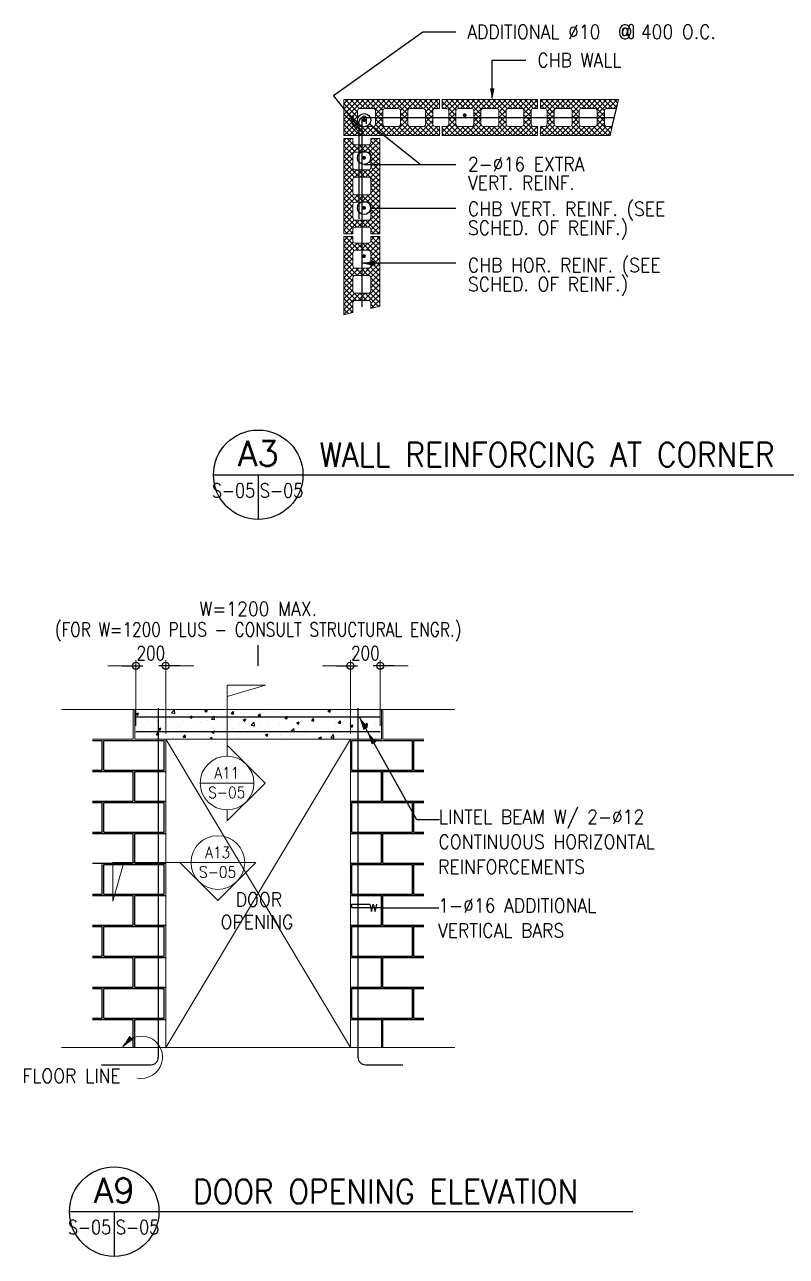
# Model space of a CAD drawing. Header units: millimetres. Extents: x 0 to 38473, y 0 to 21969.
# Drawn here: x 9805 to 15321, y 11820 to 20744 of the extents above; entities that cross this region are included whole.
import ezdxf
from ezdxf.enums import TextEntityAlignment as Align

# ---------------------------------------------------------------- set-up
doc = ezdxf.new("R2010")
doc.units = ezdxf.units.MM
for name, color, linetype, lineweight in [('2Y', 3, 'Continuous', 9), ('4C', 4, 'Continuous', 9), ('ST-DIM_E', 250, 'Continuous', 13)]:
    doc.layers.add(name, color=color, linetype=linetype, lineweight=lineweight)
for name, color, linetype in [('6M', 6, 'Continuous'), ('8G', 8, 'Continuous'), ('DIM', 8, 'Continuous'), ('SHE', 8, 'Continuous'), ('TG', 3, 'Continuous'), ('title', 3, 'Continuous')]:
    doc.layers.add(name, color=color, linetype=linetype)
doc.styles.add('100CL', font='romans.shx', dxfattribs={"height": 250})
doc.styles.add('175CL', font='ROMANS.shx', dxfattribs={"height": 0.45})
doc.styles.add('ROMANS', font='romans.shx', dxfattribs={"width": 0.8})
doc.dimstyles.new('DIM150', dxfattribs={"dimscale": 150, "dimtxt": 2.5, "dimasz": 2.5, "dimexe": 1, "dimexo": 1, "dimgap": 1, "dimtad": 1, "dimdec": 0, "dimzin": 0, "dimdsep": 46, "dimtxsty": 'ROMANS', "dimblk": 'DIM1', "dimcen": 1, "dimclrd": 8, "dimclre": 8, "dimclrt": 3, "dimadec": 0, "dimazin": 0, "dimtfac": 1, "dimtdec": 0, "dimtofl": 0, "dimtmove": 0, "dimatfit": 3, "dimfxl": 1, "dimtolj": 1, "dimtzin": 0, "dimarcsym": 0})

# ---------------------------------------------------------------- blocks, each defined once
blk = doc.blocks.new('*X21')
at = {"color": 0}
for p, q in [((25.09, 37.54), (25.16, 37.567)), ((25.09, 37.54), (25.139, 37.506)), ((25.139, 37.506), (25.16, 37.566)), ((25.346, 37.568), (25.346, 37.568)), ((25.37, 37.519), (25.37, 37.519)), ((25.859, 37.639), (25.859, 37.639)), ((25.997, 37.428), (25.997, 37.428)), ((26.002, 37.602), (26.002, 37.602)), ((26.045, 37.567), (26.122, 37.648)), ((26.045, 37.567), (26.134, 37.553)), ((26.134, 37.553), (26.122, 37.648)), ((26.252, 37.635), (26.252, 37.635)), ((26.352, 37.37), (26.352, 37.37)), ((26.527, 37.46), (26.597, 37.486)), ((26.527, 37.46), (26.577, 37.426)), ((26.577, 37.426), (26.597, 37.486)), ((26.58, 37.528), (26.58, 37.528)), ((26.872, 37.445), (26.872, 37.445)), ((26.936, 37.606), (26.98, 37.658)), ((26.936, 37.606), (26.996, 37.601)), ((26.996, 37.601), (26.985, 37.658)), ((26.999, 37.374), (26.999, 37.374)), ((27.112, 37.401), (27.19, 37.482)), ((27.112, 37.401), (27.201, 37.387)), ((27.163, 37.629), (27.163, 37.629)), ((27.201, 37.387), (27.19, 37.482)), ((27.25, 37.407), (27.25, 37.407)), ((27.385, 37.515), (27.385, 37.515)), ((27.403, 37.409), (27.403, 37.409)), ((27.629, 37.456), (27.629, 37.456)), ((27.653, 37.544), (27.701, 37.601)), ((27.653, 37.544), (27.713, 37.538)), ((27.713, 37.538), (27.701, 37.601)), ((27.89, 37.579), (27.89, 37.579)), ((27.964, 37.379), (28.034, 37.406)), ((27.964, 37.379), (28.014, 37.346)), ((27.986, 37.509), (27.986, 37.509)), ((28.014, 37.346), (28.034, 37.406)), ((28.26, 37.54), (28.26, 37.54)), ((28.37, 37.481), (28.419, 37.538)), ((28.37, 37.481), (28.43, 37.476)), ((28.41, 37.654), (28.41, 37.654)), ((28.418, 37.639), (28.418, 37.639)), ((28.43, 37.476), (28.419, 37.538)), ((28.51, 37.573), (28.51, 37.573)), ((28.569, 37.609), (28.569, 37.609)), ((28.889, 37.622), (28.889, 37.622)), ((28.911, 37.392), (28.911, 37.392)), ((28.951, 37.616), (28.951, 37.616)), ((29.088, 37.418), (29.136, 37.475)), ((29.088, 37.418), (29.147, 37.413)), ((29.147, 37.413), (29.136, 37.475)), ((29.416, 37.456), (29.416, 37.456)), ((29.485, 37.594), (29.485, 37.594)), ((29.534, 37.359), (29.534, 37.359)), ((29.805, 37.355), (29.853, 37.413)), ((29.805, 37.355), (29.865, 37.35)), ((29.865, 37.35), (29.853, 37.413)), ((29.887, 37.394), (29.887, 37.394)), ((29.935, 37.531), (29.935, 37.531)), ((30.019, 37.571), (30.019, 37.571)), ((30.118, 37.459), (30.118, 37.459)), ((30.241, 37.622), (30.311, 37.649)), ((30.241, 37.622), (30.291, 37.588)), ((30.291, 37.588), (30.311, 37.649)), ((30.449, 37.601), (30.449, 37.601)), ((30.518, 37.477), (30.518, 37.477)), ((30.553, 37.549), (30.553, 37.549)), ((30.701, 37.56), (30.701, 37.56)), ((30.769, 37.51), (30.769, 37.51)), ((31.087, 37.526), (31.087, 37.526)), ((31.147, 37.56), (31.147, 37.56)), ((31.461, 37.407), (31.461, 37.407)), ((31.62, 37.503), (31.62, 37.503)), ((25.107, 37.125), (25.107, 37.125)), ((25.231, 37.129), (25.231, 37.129)), ((25.334, 37.235), (25.334, 37.235)), ((25.414, 37.328), (25.414, 37.328)), ((25.554, 37.241), (25.554, 37.241)), ((25.64, 36.98), (25.688, 37.037)), ((25.653, 37.109), (25.653, 37.109)), ((25.687, 37.137), (25.757, 37.164)), ((25.687, 37.137), (25.736, 37.103)), ((25.7, 36.974), (25.688, 37.037)), ((25.736, 37.103), (25.757, 37.164)), ((25.739, 37.208), (25.739, 37.208)), ((25.765, 37.106), (25.765, 37.106)), ((25.847, 37.306), (25.847, 37.306)), ((25.989, 37.241), (25.989, 37.241)), ((26.087, 37.218), (26.087, 37.218)), ((26.237, 37.209), (26.237, 37.209)), ((26.298, 37.084), (26.298, 37.084)), ((26.34, 37.037), (26.34, 37.037)), ((26.368, 37.291), (26.368, 37.291)), ((26.621, 37.195), (26.621, 37.195)), ((26.82, 37.309), (26.82, 37.309)), ((26.832, 37.061), (26.832, 37.061)), ((26.86, 37.112), (26.86, 37.112)), ((27.124, 37.057), (27.194, 37.084)), ((27.124, 37.057), (27.173, 37.023)), ((27.155, 37.173), (27.155, 37.173)), ((27.173, 37.023), (27.194, 37.084)), ((27.365, 37.062), (27.365, 37.062)), ((27.366, 37.039), (27.366, 37.039)), ((27.373, 37.182), (27.373, 37.182)), ((27.689, 37.15), (27.689, 37.15)), ((27.785, 37.059), (27.785, 37.059)), ((27.878, 37.246), (27.878, 37.246)), ((27.997, 37.145), (27.997, 37.145)), ((28.179, 37.236), (28.257, 37.317)), ((28.179, 37.236), (28.268, 37.222)), ((28.223, 37.128), (28.223, 37.128)), ((28.247, 37.178), (28.247, 37.178)), ((28.268, 37.222), (28.257, 37.317)), ((28.368, 37.159), (28.368, 37.159)), ((28.397, 37.321), (28.397, 37.321)), ((28.626, 37.228), (28.626, 37.228)), ((28.757, 37.105), (28.757, 37.105)), ((28.899, 37.059), (28.899, 37.059)), ((28.951, 37.259), (28.951, 37.259)), ((29.246, 37.07), (29.324, 37.151)), ((29.246, 37.07), (29.335, 37.056)), ((29.258, 37.311), (29.258, 37.311)), ((29.29, 37.083), (29.29, 37.083)), ((29.335, 37.056), (29.324, 37.151)), ((29.401, 37.299), (29.471, 37.326)), ((29.401, 37.299), (29.451, 37.266)), ((29.404, 37.123), (29.404, 37.123)), ((29.451, 37.266), (29.471, 37.326)), ((29.508, 37.344), (29.508, 37.344)), ((29.824, 37.06), (29.824, 37.06)), ((29.923, 37.198), (29.923, 37.198)), ((30.255, 37.083), (30.255, 37.083)), ((30.358, 37.038), (30.358, 37.038)), ((30.437, 37.268), (30.437, 37.268)), ((30.506, 37.116), (30.506, 37.116)), ((30.522, 37.293), (30.57, 37.35)), ((30.522, 37.293), (30.582, 37.287)), ((30.582, 37.287), (30.57, 37.35)), ((30.838, 37.219), (30.908, 37.246)), ((30.838, 37.219), (30.888, 37.186)), ((30.884, 37.166), (30.884, 37.166)), ((30.888, 37.186), (30.908, 37.246)), ((30.942, 37.332), (30.942, 37.332)), ((31.239, 37.23), (31.288, 37.287)), ((31.239, 37.23), (31.299, 37.225)), ((31.243, 37.063), (31.243, 37.063)), ((31.299, 37.225), (31.288, 37.287)), ((31.449, 37.074), (31.449, 37.074)), ((31.516, 37.249), (31.516, 37.249)), ((25.07, 37.009), (25.07, 37.009)), ((25.322, 36.902), (25.322, 36.902)), ((25.64, 36.98), (25.7, 36.974)), ((25.835, 36.973), (25.835, 36.973)), ((26.105, 36.896), (26.105, 36.896)), ((26.357, 36.917), (26.406, 36.974)), ((26.357, 36.917), (26.417, 36.912)), ((26.417, 36.912), (26.406, 36.974)), ((26.736, 36.979), (26.736, 36.979)), ((26.987, 37.012), (26.987, 37.012)), ((27.084, 36.865), (27.123, 36.912)), ((27.131, 36.865), (27.123, 36.912)), ((27.202, 36.959), (27.202, 36.959)), ((27.866, 36.913), (27.866, 36.913)), ((27.9, 37.016), (27.9, 37.016)), ((28.385, 36.988), (28.385, 36.988)), ((28.434, 36.994), (28.434, 36.994)), ((28.561, 36.977), (28.631, 37.004)), ((28.561, 36.977), (28.611, 36.943)), ((28.611, 36.943), (28.631, 37.004)), ((28.967, 36.971), (28.967, 36.971)), ((28.995, 36.917), (28.995, 36.917)), ((29.245, 36.95), (29.245, 36.95)), ((29.501, 36.948), (29.501, 36.948)), ((29.624, 37), (29.624, 37)), ((29.998, 36.897), (30.068, 36.924)), ((29.998, 36.897), (30.045, 36.865)), ((30.035, 36.926), (30.035, 36.926)), ((30.048, 36.865), (30.068, 36.924)), ((30.314, 36.904), (30.391, 36.986)), ((30.314, 36.904), (30.402, 36.891)), ((30.402, 36.891), (30.391, 36.986)), ((30.424, 36.935), (30.424, 36.935)), ((30.569, 36.903), (30.569, 36.903)), ((30.66, 36.963), (30.66, 36.963)), ((30.892, 37.015), (30.892, 37.015)), ((30.93, 36.999), (30.93, 36.999)), ((31.103, 36.881), (31.103, 36.881)), ((31.426, 36.992), (31.426, 36.992)), ((31.503, 36.887), (31.503, 36.887))]:
    blk.add_line(p, q, dxfattribs=at)
blk = doc.blocks.new('*X11')
at = {"color": 0}
for p, q in [((19.97, 49.846), (20.227, 50.102)), ((19.97, 50.023), (20.05, 50.102)), ((20.361, 49.642), (19.97, 50.033)), ((20.538, 49.642), (20.078, 50.102)), ((20.27, 50.087), (20.255, 50.102)), ((20.651, 49.642), (21.111, 50.102)), ((20.87, 50.039), (20.934, 50.102)), ((21.17, 49.717), (20.87, 50.017)), ((21.17, 49.894), (20.962, 50.102)), ((21.17, 50.071), (21.139, 50.102)), ((19.97, 49.669), (20.27, 49.969)), ((19.97, 49.315), (20.537, 49.882)), ((19.97, 49.492), (20.36, 49.882)), ((20.27, 49.556), (19.97, 49.856)), ((20.27, 49.38), (19.97, 49.68)), ((20.474, 49.642), (20.714, 49.882)), ((20.715, 49.642), (20.475, 49.882)), ((21.17, 49.363), (20.652, 49.882)), ((20.821, 49.636), (21.17, 49.985)), ((21.17, 49.54), (20.822, 49.889)), ((20.87, 49.508), (21.17, 49.808)), ((20.87, 49.332), (21.17, 49.632)), ((20.27, 49.203), (19.97, 49.503)), ((19.97, 49.139), (20.27, 49.439)), ((20.494, 48.802), (19.97, 49.326)), ((19.97, 48.962), (20.27, 49.262)), ((20.695, 48.802), (21.17, 49.278)), ((21.17, 49.187), (20.87, 49.487)), ((20.87, 49.155), (21.17, 49.455)), ((21.17, 49.01), (20.87, 49.31)), ((20.323, 48.797), (19.97, 49.149)), ((19.97, 48.785), (20.277, 49.091)), ((19.97, 48.608), (20.404, 49.042)), ((20.27, 48.672), (19.97, 48.972)), ((20.27, 48.496), (19.97, 48.796)), ((20.34, 48.802), (20.581, 49.042)), ((20.671, 48.802), (20.431, 49.042)), ((20.518, 48.802), (20.758, 49.042)), ((21.17, 48.48), (20.608, 49.042)), ((21.17, 48.656), (20.785, 49.042)), ((20.848, 48.778), (21.17, 49.101)), ((21.17, 48.833), (20.87, 49.133)), ((20.87, 48.624), (21.17, 48.924)), ((19.97, 48.432), (20.271, 48.732)), ((20.27, 48.319), (19.97, 48.619)), ((19.97, 48.255), (20.27, 48.555)), ((20.45, 47.962), (19.97, 48.442)), ((19.97, 48.078), (20.27, 48.378)), ((20.739, 47.962), (21.17, 48.394)), ((20.87, 48.448), (21.17, 48.748)), ((21.17, 48.303), (20.87, 48.603)), ((20.87, 48.27), (21.17, 48.571)), ((21.17, 48.126), (20.87, 48.426)), ((20.296, 47.94), (19.97, 48.265)), ((19.97, 47.901), (20.294, 48.225)), ((19.97, 47.724), (20.448, 48.202)), ((20.27, 47.789), (19.97, 48.089)), ((20.385, 47.962), (20.625, 48.202)), ((20.627, 47.962), (20.387, 48.202)), ((20.562, 47.962), (20.803, 48.203)), ((20.805, 47.961), (20.564, 48.202)), ((21.17, 47.772), (20.741, 48.202)), ((21.17, 47.949), (20.865, 48.254)), ((20.865, 47.912), (21.17, 48.217)), ((20.87, 47.741), (21.17, 48.041)), ((20.27, 47.612), (19.97, 47.912)), ((19.97, 47.548), (20.27, 47.848)), ((20.271, 47.435), (19.97, 47.735)), ((19.97, 47.371), (20.27, 47.671)), ((20.407, 47.122), (19.97, 47.558)), ((20.606, 47.122), (21.17, 47.687)), ((21.17, 47.596), (20.869, 47.897)), ((20.87, 47.564), (21.17, 47.864)), ((21.17, 47.419), (20.87, 47.719)), ((21.17, 47.242), (20.87, 47.542)), ((19.97, 47.194), (20.27, 47.494)), ((20.277, 47.075), (19.97, 47.381)), ((19.97, 47.017), (20.321, 47.368)), ((20.27, 46.905), (19.97, 47.205)), ((20.032, 46.902), (20.492, 47.362)), ((20.583, 47.122), (20.343, 47.362)), ((20.429, 47.122), (20.669, 47.362)), ((20.76, 47.122), (20.52, 47.362)), ((21.157, 46.902), (20.697, 47.362)), ((20.782, 47.122), (21.17, 47.51)), ((21.17, 47.065), (20.849, 47.387)), ((20.87, 47.033), (21.17, 47.333)), ((20.916, 46.902), (21.17, 47.157)), ((20.096, 46.902), (19.97, 47.028)), ((20.209, 46.902), (20.27, 46.964)), ((20.98, 46.902), (20.87, 47.012)), ((21.093, 46.902), (21.17, 46.98))]:
    blk.add_line(p, q, dxfattribs=at)
blk = doc.blocks.new('*X12')
at = {"color": 0}
for p, q in [((19.97, 46.664), (20.113, 46.806)), ((19.97, 46.487), (20.27, 46.787)), ((20.475, 46.346), (20.015, 46.806)), ((20.27, 46.728), (20.192, 46.806)), ((20.714, 46.346), (21.17, 46.803)), ((20.87, 46.68), (20.997, 46.806)), ((21.17, 46.535), (20.899, 46.806)), ((21.17, 46.712), (21.076, 46.806)), ((20.31, 46.335), (19.97, 46.674)), ((19.97, 46.31), (20.283, 46.623)), ((19.97, 46.133), (20.423, 46.586)), ((20.27, 46.198), (19.97, 46.498)), ((20.27, 46.021), (19.97, 46.321)), ((20.36, 46.346), (20.6, 46.586)), ((20.652, 46.346), (20.412, 46.586)), ((20.537, 46.346), (20.777, 46.586)), ((21.17, 46.005), (20.589, 46.586)), ((21.17, 46.181), (20.766, 46.586)), ((20.856, 46.312), (21.17, 46.626)), ((21.17, 46.358), (20.87, 46.659)), ((20.87, 46.15), (21.17, 46.45)), ((19.97, 45.957), (20.27, 46.257)), ((20.27, 45.844), (19.97, 46.144)), ((19.97, 45.78), (20.27, 46.08)), ((20.432, 45.506), (19.97, 45.967)), ((19.97, 45.603), (20.27, 45.903)), ((20.757, 45.506), (21.17, 45.919)), ((20.859, 45.784), (21.17, 46.096)), ((20.87, 45.973), (21.17, 46.273)), ((21.17, 45.828), (20.87, 46.128)), ((21.17, 45.651), (20.87, 45.951)), ((20.287, 45.474), (19.97, 45.79)), ((19.97, 45.426), (20.305, 45.761)), ((19.97, 45.25), (20.467, 45.746)), ((20.27, 45.314), (19.97, 45.614)), ((20.608, 45.506), (20.368, 45.746)), ((20.404, 45.506), (20.644, 45.746)), ((20.785, 45.506), (20.545, 45.746)), ((20.581, 45.506), (20.833, 45.758)), ((21.17, 45.298), (20.722, 45.746)), ((21.17, 45.474), (20.859, 45.785)), ((20.869, 45.441), (21.17, 45.742)), ((20.87, 45.266), (21.17, 45.566)), ((20.27, 45.137), (19.97, 45.437)), ((19.97, 45.073), (20.27, 45.373)), ((20.278, 44.953), (19.97, 45.26)), ((19.97, 44.896), (20.27, 45.196)), ((20.388, 44.666), (19.97, 45.083)), ((20.625, 44.666), (21.17, 45.212)), ((21.17, 45.121), (20.87, 45.421)), ((20.87, 45.089), (21.17, 45.389)), ((21.17, 44.944), (20.87, 45.244)), ((21.17, 44.767), (20.87, 45.067)), ((19.97, 44.719), (20.27, 45.019)), ((19.97, 44.542), (20.336, 44.908)), ((20.273, 44.604), (19.97, 44.907)), ((19.97, 44.366), (20.511, 44.906)), ((20.27, 44.43), (19.97, 44.73)), ((20.564, 44.666), (20.317, 44.913)), ((20.448, 44.666), (20.688, 44.906)), ((20.741, 44.666), (20.501, 44.906)), ((21.125, 44.459), (20.678, 44.906)), ((20.801, 44.665), (21.17, 45.035)), ((21.17, 44.59), (20.839, 44.922)), ((20.87, 44.559), (21.17, 44.859)), ((20.893, 44.404), (21.17, 44.682)), ((20.267, 44.256), (19.97, 44.553)), ((19.97, 44.189), (20.27, 44.489)), ((20.124, 44.223), (19.97, 44.376)), ((20.199, 44.24), (20.27, 44.312)), ((20.982, 44.425), (20.87, 44.537)), ((21.124, 44.459), (21.17, 44.505)), ((19.981, 44.189), (19.97, 44.199))]:
    blk.add_line(p, q, dxfattribs=at)
blk = doc.blocks.new('*X10')
at = {"color": 0}
for p, q in [((19.97, 50.73), (20.643, 51.402)), ((19.97, 50.906), (20.466, 51.402)), ((19.97, 51.083), (20.289, 51.402)), ((19.97, 51.26), (20.113, 51.402)), ((20.43, 50.811), (19.97, 51.271)), ((20.43, 50.987), (20.016, 51.402)), ((20.494, 51.1), (20.192, 51.402)), ((20.669, 51.102), (20.369, 51.402)), ((20.52, 51.102), (20.82, 51.402)), ((20.846, 51.102), (20.546, 51.402)), ((20.697, 51.102), (20.997, 51.402)), ((21.27, 50.854), (20.723, 51.402)), ((20.873, 51.102), (21.173, 51.402)), ((21.271, 51.031), (20.9, 51.402)), ((21.016, 51.068), (21.35, 51.402)), ((21.03, 50.906), (21.527, 51.402)), ((21.376, 51.102), (21.076, 51.402)), ((21.553, 51.102), (21.253, 51.402)), ((21.404, 51.102), (21.704, 51.402)), ((21.73, 51.102), (21.43, 51.402)), ((21.58, 51.102), (21.88, 51.402)), ((22.11, 50.898), (21.607, 51.402)), ((21.757, 51.102), (22.057, 51.402)), ((22.122, 51.064), (21.783, 51.402)), ((21.869, 51.037), (22.234, 51.402)), ((21.87, 50.862), (22.411, 51.402)), ((22.26, 51.102), (21.96, 51.402)), ((22.437, 51.102), (22.137, 51.402)), ((22.288, 51.102), (22.588, 51.402)), ((22.614, 51.102), (22.314, 51.402)), ((22.464, 51.102), (22.764, 51.402)), ((22.95, 50.942), (22.491, 51.402)), ((22.64, 51.102), (22.941, 51.402)), ((22.983, 51.086), (22.667, 51.402)), ((22.71, 50.995), (23.118, 51.402)), ((22.71, 50.818), (23.17, 51.278)), ((23.144, 51.102), (22.844, 51.402)), ((23.17, 51.253), (23.021, 51.402)), ((20.43, 50.634), (19.97, 51.094)), ((19.97, 50.553), (20.43, 51.013)), ((20.685, 50.202), (19.97, 50.917)), ((19.97, 50.376), (20.43, 50.836)), ((21.03, 50.729), (21.27, 50.969)), ((21.27, 50.678), (21.03, 50.918)), ((22.11, 50.722), (21.87, 50.962)), ((21.87, 50.685), (22.11, 50.925)), ((22.95, 50.765), (22.71, 51.005)), ((22.71, 50.641), (22.95, 50.881)), ((22.95, 50.589), (22.71, 50.829)), ((20.509, 50.202), (19.97, 50.74)), ((20.332, 50.202), (19.97, 50.563)), ((19.973, 50.202), (20.43, 50.659)), ((20.15, 50.202), (20.465, 50.517)), ((20.327, 50.202), (20.627, 50.502)), ((20.504, 50.202), (20.804, 50.502)), ((20.862, 50.202), (20.562, 50.502)), ((20.68, 50.202), (20.992, 50.514)), ((21.039, 50.202), (20.739, 50.502)), ((20.857, 50.202), (21.27, 50.615)), ((21.216, 50.202), (20.916, 50.502)), ((21.019, 50.541), (21.27, 50.792)), ((21.392, 50.202), (21.029, 50.566)), ((21.569, 50.202), (21.03, 50.741)), ((21.034, 50.202), (21.335, 50.504)), ((21.211, 50.202), (21.511, 50.502)), ((21.388, 50.202), (21.688, 50.502)), ((21.746, 50.202), (21.446, 50.502)), ((21.564, 50.202), (22.11, 50.748)), ((21.923, 50.202), (21.623, 50.502)), ((21.741, 50.202), (22.111, 50.572)), ((22.1, 50.202), (21.799, 50.503)), ((22.453, 50.202), (21.87, 50.785)), ((22.276, 50.202), (21.87, 50.608)), ((21.918, 50.202), (22.218, 50.502)), ((22.095, 50.202), (22.395, 50.502)), ((22.271, 50.202), (22.571, 50.502)), ((22.63, 50.202), (22.33, 50.502)), ((22.448, 50.202), (22.95, 50.704)), ((22.807, 50.202), (22.507, 50.502)), ((22.625, 50.202), (22.963, 50.54)), ((22.983, 50.202), (22.672, 50.514)), ((23.16, 50.202), (22.71, 50.652)), ((22.802, 50.202), (23.102, 50.502)), ((23.17, 50.369), (23.037, 50.502)), ((20.155, 50.202), (19.97, 50.387)), ((19.978, 50.202), (19.97, 50.21)), ((22.979, 50.202), (23.17, 50.394)), ((23.155, 50.202), (23.17, 50.217))]:
    blk.add_line(p, q, dxfattribs=at)
blk = doc.blocks.new('DIMBLK1')
at = {"layer": '2Y'}
blk.add_lwpolyline([(-5.5, 0), (5.5, 0), (5.5, -2), (-4.5, -2), (-5.5, 2), (-6.5, -2), (-7.5, 2), (-8.5, -2)], dxfattribs=at)
blk = doc.blocks.new('*X8')
at = {"color": 0}
for p, q in [((26.562, 51.134), (26.83, 51.402)), ((26.562, 51.311), (26.653, 51.402)), ((27.022, 50.936), (26.562, 51.396)), ((26.707, 51.102), (27.007, 51.402)), ((27.052, 51.084), (26.733, 51.402)), ((26.782, 50.824), (27.361, 51.402)), ((26.782, 51.001), (27.184, 51.402)), ((27.21, 51.102), (26.91, 51.402)), ((27.387, 51.102), (27.087, 51.402)), ((27.237, 51.102), (27.537, 51.402)), ((27.568, 51.098), (27.263, 51.402)), ((27.414, 51.102), (27.714, 51.402)), ((27.862, 50.98), (27.44, 51.402)), ((27.581, 51.092), (27.891, 51.402)), ((27.92, 51.099), (27.617, 51.402)), ((27.622, 50.957), (28.068, 51.402)), ((28.094, 51.102), (27.794, 51.402)), ((27.944, 51.102), (28.244, 51.402)), ((28.271, 51.102), (27.971, 51.402)), ((28.121, 51.102), (28.421, 51.402)), ((28.702, 50.847), (28.147, 51.402)), ((28.298, 51.102), (28.598, 51.402)), ((28.703, 51.024), (28.324, 51.402)), ((28.445, 51.072), (28.775, 51.402)), ((28.462, 50.913), (28.951, 51.402)), ((28.801, 51.102), (28.501, 51.402)), ((28.978, 51.102), (28.678, 51.402)), ((28.828, 51.102), (29.128, 51.402)), ((29.12, 51.137), (28.854, 51.402)), ((29.005, 51.102), (29.144, 51.241)), ((29.153, 51.28), (29.031, 51.402)), ((26.68, 51.102), (26.562, 51.219)), ((27.022, 50.759), (26.782, 50.999)), ((26.782, 50.647), (27.022, 50.887)), ((27.022, 50.582), (26.782, 50.822)), ((27.862, 50.803), (27.618, 51.047)), ((27.622, 50.78), (27.862, 51.02)), ((27.862, 50.626), (27.622, 50.866)), ((27.622, 50.603), (27.862, 50.843)), ((28.462, 50.736), (28.702, 50.976)), ((28.702, 50.67), (28.462, 50.91)), ((26.562, 50.251), (27.022, 50.711)), ((26.562, 50.427), (26.637, 50.502)), ((26.873, 50.202), (26.573, 50.502)), ((26.691, 50.202), (27.032, 50.544)), ((27.049, 50.202), (26.74, 50.511)), ((27.226, 50.202), (26.782, 50.646)), ((26.868, 50.202), (27.168, 50.502)), ((27.044, 50.202), (27.344, 50.502)), ((27.403, 50.202), (27.103, 50.502)), ((27.221, 50.202), (27.521, 50.502)), ((27.58, 50.202), (27.28, 50.502)), ((27.398, 50.202), (27.862, 50.667)), ((27.756, 50.202), (27.456, 50.502)), ((27.575, 50.202), (27.892, 50.52)), ((27.933, 50.202), (27.604, 50.531)), ((28.11, 50.202), (27.622, 50.69)), ((27.751, 50.202), (28.051, 50.502)), ((27.928, 50.202), (28.228, 50.502)), ((28.287, 50.202), (27.987, 50.502)), ((28.105, 50.202), (28.41, 50.507)), ((28.463, 50.202), (28.163, 50.502)), ((28.282, 50.202), (28.702, 50.623)), ((28.64, 50.202), (28.34, 50.502)), ((28.458, 50.555), (28.702, 50.8)), ((28.817, 50.202), (28.459, 50.56)), ((28.459, 50.202), (28.761, 50.505)), ((28.917, 50.279), (28.462, 50.733)), ((28.635, 50.202), (28.935, 50.502)), ((28.951, 50.422), (28.871, 50.502)), ((26.696, 50.202), (26.562, 50.335)), ((28.812, 50.202), (28.926, 50.316))]:
    blk.add_line(p, q, dxfattribs=at)
blk = doc.blocks.new('*X9')
at = {"color": 0}
for p, q in [((23.266, 51.197), (23.471, 51.402)), ((23.266, 51.374), (23.295, 51.402)), ((23.726, 50.873), (23.266, 51.333)), ((23.348, 51.102), (23.648, 51.402)), ((23.73, 51.046), (23.374, 51.402)), ((23.479, 51.056), (23.825, 51.402)), ((23.486, 50.887), (24.002, 51.402)), ((23.851, 51.102), (23.551, 51.402)), ((24.028, 51.102), (23.728, 51.402)), ((23.879, 51.102), (24.179, 51.402)), ((24.205, 51.102), (23.905, 51.402)), ((24.055, 51.102), (24.355, 51.402)), ((24.566, 50.917), (24.082, 51.402)), ((24.232, 51.102), (24.532, 51.402)), ((24.586, 51.074), (24.258, 51.402)), ((24.326, 50.843), (24.886, 51.402)), ((24.326, 51.02), (24.709, 51.402)), ((24.735, 51.102), (24.435, 51.402)), ((24.912, 51.102), (24.612, 51.402)), ((24.762, 51.102), (25.062, 51.402)), ((25.089, 51.102), (24.789, 51.402)), ((24.939, 51.102), (25.239, 51.402)), ((25.406, 50.961), (24.965, 51.402)), ((25.112, 51.098), (25.416, 51.402)), ((25.451, 51.094), (25.142, 51.402)), ((25.166, 50.976), (25.593, 51.402)), ((25.619, 51.102), (25.319, 51.402)), ((25.467, 51.1), (25.77, 51.402)), ((25.796, 51.102), (25.496, 51.402)), ((25.646, 51.102), (25.946, 51.402)), ((26.246, 50.828), (25.673, 51.402)), ((25.823, 51.102), (26.123, 51.402)), ((26.246, 51.005), (25.849, 51.402)), ((25.98, 51.082), (26.3, 51.402)), ((26.006, 50.932), (26.466, 51.392)), ((26.326, 51.102), (26.026, 51.402)), ((26.466, 51.138), (26.203, 51.402)), ((26.466, 51.315), (26.38, 51.402)), ((23.321, 51.102), (23.266, 51.157)), ((23.486, 50.71), (23.726, 50.95)), ((23.726, 50.697), (23.486, 50.937)), ((24.566, 50.74), (24.326, 50.98)), ((24.326, 50.666), (24.566, 50.906)), ((25.166, 50.799), (25.409, 51.041)), ((25.406, 50.784), (25.166, 51.024)), ((25.166, 50.622), (25.406, 50.862)), ((25.406, 50.607), (25.166, 50.847)), ((26.006, 50.755), (26.246, 50.995)), ((26.246, 50.651), (26.006, 50.891)), ((26.353, 51.102), (26.466, 51.215)), ((23.266, 50.313), (23.726, 50.773)), ((23.266, 50.49), (23.279, 50.502)), ((23.514, 50.202), (23.266, 50.449)), ((23.332, 50.202), (23.726, 50.597)), ((23.691, 50.202), (23.391, 50.502)), ((24.044, 50.202), (23.486, 50.76)), ((23.867, 50.202), (23.486, 50.583)), ((23.509, 50.202), (23.809, 50.502)), ((23.686, 50.202), (23.986, 50.502)), ((23.862, 50.202), (24.162, 50.502)), ((24.221, 50.202), (23.921, 50.502)), ((24.039, 50.202), (24.566, 50.729)), ((24.398, 50.202), (24.098, 50.502)), ((24.216, 50.202), (24.571, 50.557)), ((24.574, 50.202), (24.271, 50.506)), ((24.569, 50.561), (24.326, 50.804)), ((24.751, 50.202), (24.326, 50.627)), ((24.393, 50.202), (24.693, 50.502)), ((24.57, 50.202), (24.87, 50.502)), ((24.928, 50.202), (24.625, 50.505)), ((24.746, 50.202), (25.046, 50.502)), ((25.105, 50.202), (24.805, 50.502)), ((24.923, 50.202), (25.406, 50.686)), ((25.282, 50.202), (24.982, 50.502)), ((25.1, 50.202), (25.427, 50.529)), ((25.458, 50.202), (25.139, 50.522)), ((25.635, 50.202), (25.166, 50.671)), ((25.277, 50.202), (25.577, 50.502)), ((25.453, 50.202), (25.753, 50.502)), ((25.812, 50.202), (25.512, 50.502)), ((25.63, 50.202), (25.93, 50.502)), ((25.989, 50.202), (25.689, 50.502)), ((25.807, 50.202), (26.246, 50.642)), ((26.165, 50.202), (25.865, 50.502)), ((25.984, 50.202), (26.292, 50.51)), ((26.342, 50.202), (25.998, 50.546)), ((26.006, 50.578), (26.246, 50.818)), ((26.466, 50.255), (26.006, 50.715)), ((26.161, 50.202), (26.461, 50.502)), ((26.466, 50.431), (26.396, 50.502)), ((23.337, 50.202), (23.266, 50.273)), ((26.337, 50.202), (26.466, 50.331))]:
    blk.add_line(p, q, dxfattribs=at)
blk = doc.blocks.new('DIMBLK')
at = {"layer": '2Y'}
blk.add_lwpolyline([(-5, 0, 2, 0, 0), (0, 0, 0, 0, 0)], format="xyseb", dxfattribs=at)
blk = doc.blocks.new('DIM1')
at = {"color": 0}
blk.add_line((-1, 0), (0.5, 0), dxfattribs=at)
at = {"color": 3}
blk.add_circle((0, 0), 0.25, dxfattribs=at)
blk = doc.blocks.new('*D53')
at = {"layer": 'Defpoints', "color": 0, "transparency": 16777216}
for p in [(394759, -13911), (393959, -15676), (394759, -15876)]:
    blk.add_point(p, dxfattribs=at)
at = {"layer": 'DIM', "color": 8, "lineweight": -2, "transparency": 16777216}
for p, q in [((393959, -15526), (393959, -13761)), ((394759, -15726), (394759, -13761)), ((393584, -13911), (393209, -13911)), ((395134, -13911), (395509, -13911))]:
    blk.add_line(p, q, dxfattribs=at)
at = {"layer": 'DIM', "color": 8, "lineweight": -2, "transparency": 16777216, "xscale": 375, "yscale": 375, "zscale": 375}
blk.add_blockref('DIM1', (393959, -13911), dxfattribs=at)
at = {"layer": 'DIM', "color": 8, "lineweight": -2, "transparency": 16777216, "xscale": 375, "yscale": 375, "zscale": 375, "rotation": 180}
blk.add_blockref('DIM1', (394759, -13911), dxfattribs=at)
at = {"layer": 'DIM', "color": 3, "transparency": 16777216, "insert": (394359, -13573), "char_height": 375, "attachment_point": 5, "style": 'ROMANS'}
blk.add_mtext('\\A1;200', dxfattribs=at)
blk = doc.blocks.new('*D54')
at = {"layer": 'Defpoints', "color": 0, "transparency": 16777216}
for p in [(399712, -13911), (400512, -15676), (399712, -15876)]:
    blk.add_point(p, dxfattribs=at)
at = {"layer": 'DIM', "color": 8, "lineweight": -2, "transparency": 16777216}
for p, q in [((399712, -15726), (399712, -13761)), ((400512, -15526), (400512, -13761)), ((399337, -13911), (398962, -13911)), ((400887, -13911), (401262, -13911))]:
    blk.add_line(p, q, dxfattribs=at)
at = {"layer": 'DIM', "color": 8, "lineweight": -2, "transparency": 16777216, "xscale": 375, "yscale": 375, "zscale": 375}
blk.add_blockref('DIM1', (399712, -13911), dxfattribs=at)
at = {"layer": 'DIM', "color": 8, "lineweight": -2, "transparency": 16777216, "xscale": 375, "yscale": 375, "zscale": 375, "rotation": 180}
blk.add_blockref('DIM1', (400512, -13911), dxfattribs=at)
at = {"layer": 'DIM', "color": 3, "transparency": 16777216, "insert": (400112, -13573), "char_height": 375, "attachment_point": 5, "style": 'ROMANS'}
blk.add_mtext('\\A1;200', dxfattribs=at)
blk = doc.blocks.new('A$C6C0B0B06')
at = {"layer": 'title', "color": 2}
for p, q in [((0, 0), (16, 0)), ((8, 0), (8, -8))]:
    blk.add_line(p, q, dxfattribs=at)
blk.add_circle((8, 0), 8, dxfattribs=at)
at = {"layer": 'title', "color": 5, "style": 'ROMANS'}
blk.add_attdef('A', text='', height=4.5, dxfattribs=at).set_placement((8, 3.8), align=Align.MIDDLE)
at = {"layer": 'title', "color": 2, "style": 'ROMANS'}
for width, p, p2 in [(1.138397, (-0.28, -4.05), (7.44, -4.05)), (1.147089, (8.29, -4.05), (16.07, -4.05))]:
    blk.add_attdef('S-1', text='', height=2.5, dxfattribs=dict(at, width=width)).set_placement(p, p2, align=Align.FIT)
blk = doc.blocks.new('A$Cf5b5c68e')
at = {"layer": '2Y'}
for p, q in [((-17061.825, 26020.818), (-17061.825, 24118.152)), ((-16028.888, 26020.818), (-17061.825, 25720.818)), ((-17061.825, 26020.818), (-16028.888, 26020.818)), ((-21505.372, 25372.785), (-10952.372, 25372.785)), ((-19576.372, 24579.785), (-19576.372, 25372.785)), ((-19537.372, 24579.785), (-19537.372, 25372.785)), ((-20673.372, 24579.785), (-19576.372, 24579.785)), ((-18705.372, 16298.785), (-13752.372, 24579.785)), ((-18705.372, 24579.785), (-13752.372, 16298.785)), ((-17061.825, 24416.386), (-16043.591, 23398.152)), ((-17781.825, 23398.152), (-16341.825, 23398.152)), ((-17061.825, 22379.918), (-16043.591, 23398.152)), ((-17061.825, 22678.152), (-17061.825, 22379.918)), ((-20126.703, 21264.325), (-16289.058, 21264.325)), ((-20126.703, 21264.325), (-20126.703, 20231.388)), ((-20126.703, 20231.388), (-19826.703, 21264.325)), ((-18325.526, 21264.325), (-17307.292, 20246.091)), ((-16289.058, 21264.325), (-17307.292, 20246.091))]:
    blk.add_line(p, q, dxfattribs=at)
at = {"layer": '2Y', "color": 2, "linetype": 'Continuous'}
for p, q in [((-12920.372, 24579.785), (-12920.372, 25372.785)), ((-12881.372, 24579.785), (-12881.372, 25372.785)), ((-19537.372, 24579.785), (-12920.372, 24579.785)), ((-18705.372, 24579.785), (-18705.372, 16298.785)), ((-13752.372, 24579.785), (-13752.372, 16298.785)), ((-12881.372, 24579.785), (-11784.372, 24579.785)), ((-21505.372, 16298.785), (-10952.372, 16298.785))]:
    blk.add_line(p, q, dxfattribs=at)
at = {"layer": '2Y', "color": 2}
for points in [[(-13928.177, 41738.698), (-11368.177, 41738.698), (-11368.177, 41498.698), (-11480.177, 41498.698, 0.414213562), (-11544.177, 41434.698), (-11544.177, 41082.698, 0.414213562), (-11480.177, 41018.698), (-11368.177, 41018.698), (-11368.177, 40778.698), (-13928.177, 40778.698)], [(-8731.377, 41498.698), (-8843.377, 41498.698, 0.414213562), (-8907.377, 41434.698), (-8907.377, 41082.698, 0.414213562), (-8843.377, 41018.698), (-8731.377, 41018.698), (-8731.377, 40778.698), (-11291.377, 40778.698), (-11291.377, 41018.698), (-11179.377, 41018.698, 0.414213562), (-11115.377, 41082.698), (-11115.377, 41434.698, 0.414213562), (-11179.377, 41498.698), (-11291.377, 41498.698), (-11291.377, 41738.698), (-8731.377, 41738.698)], [(-6558.718, 41738.698), (-8654.577, 41738.698), (-8654.577, 41498.698), (-8542.577, 41498.698, -0.414213562), (-8478.577, 41434.698), (-8478.577, 41082.698, -0.414213562), (-8542.577, 41018.698), (-8654.577, 41018.698), (-8654.577, 40778.698), (-6785.538, 40778.698), (-6728.833, 41018.698), (-6878.577, 41018.698, -0.414213562), (-6942.577, 41082.698), (-6942.577, 41434.698, -0.414213562), (-6878.577, 41498.698), (-6615.423, 41498.698)], [(-13496.177, 41498.698), (-13144.177, 41498.698, -0.414213562), (-13080.177, 41434.698), (-13080.177, 41082.698, -0.414213562), (-13144.177, 41018.698), (-13496.177, 41018.698, -0.414213562), (-13560.177, 41082.698), (-13560.177, 41434.698, -0.414213562), (-13496.177, 41498.698)], [(-12472.177, 41498.698), (-12824.177, 41498.698, 0.414213562), (-12888.177, 41434.698), (-12888.177, 41082.698, 0.414213562), (-12824.177, 41018.698), (-12472.177, 41018.698, 0.414213562), (-12408.177, 41082.698), (-12408.177, 41434.698, 0.414213562), (-12472.177, 41498.698)], [(-11800.177, 41498.698), (-12152.177, 41498.698, 0.414213562), (-12216.177, 41434.698), (-12216.177, 41082.698, 0.414213562), (-12152.177, 41018.698), (-11800.177, 41018.698, 0.414213562), (-11736.177, 41082.698), (-11736.177, 41434.698, 0.414213562), (-11800.177, 41498.698)], [(-10859.377, 41498.698), (-10507.377, 41498.698, -0.414213562), (-10443.377, 41434.698), (-10443.377, 41082.698, -0.414213562), (-10507.377, 41018.698), (-10859.377, 41018.698, -0.414213562), (-10923.377, 41082.698), (-10923.377, 41434.698, -0.414213562), (-10859.377, 41498.698)], [(-9835.377, 41498.698), (-10187.377, 41498.698, 0.414213562), (-10251.377, 41434.698), (-10251.377, 41082.698, 0.414213562), (-10187.377, 41018.698), (-9835.377, 41018.698, 0.414213562), (-9771.377, 41082.698), (-9771.377, 41434.698, 0.414213562), (-9835.377, 41498.698)], [(-9163.377, 41498.698), (-9515.377, 41498.698, 0.414213562), (-9579.377, 41434.698), (-9579.377, 41082.698, 0.414213562), (-9515.377, 41018.698), (-9163.377, 41018.698, 0.414213562), (-9099.377, 41082.698), (-9099.377, 41434.698, 0.414213562), (-9163.377, 41498.698)], [(-8222.577, 41498.698), (-7870.577, 41498.698, -0.414213562), (-7806.577, 41434.698), (-7806.577, 41082.698, -0.414213562), (-7870.577, 41018.698), (-8222.577, 41018.698, -0.414213562), (-8286.577, 41082.698), (-8286.577, 41434.698, -0.414213562), (-8222.577, 41498.698)], [(-7550.577, 41498.698), (-7198.577, 41498.698, -0.414213562), (-7134.577, 41434.698), (-7134.577, 41082.698, -0.414213562), (-7198.577, 41018.698), (-7550.577, 41018.698, -0.414213562), (-7614.577, 41082.698), (-7614.577, 41434.698, -0.414213562), (-7550.577, 41498.698)], [(-13208.177, 38138.698), (-13208.177, 38250.698, 0.414213562), (-13272.177, 38314.698), (-13624.177, 38314.698, 0.414213562), (-13688.177, 38250.698), (-13688.177, 38138.698), (-13928.177, 38138.698), (-13928.177, 40698.698), (-13688.177, 40698.698), (-13688.177, 40586.698, 0.414213562), (-13624.177, 40522.698), (-13272.177, 40522.698, 0.414213562), (-13208.177, 40586.698), (-13208.177, 40698.698), (-12968.177, 40698.698), (-12968.177, 38138.698)], [(-13208.177, 40266.698), (-13208.177, 39914.698, -0.414213562), (-13272.177, 39850.698), (-13624.177, 39850.698, -0.414213562), (-13688.177, 39914.698), (-13688.177, 40266.698, -0.414213562), (-13624.177, 40330.698), (-13272.177, 40330.698, -0.414213562), (-13208.177, 40266.698)], [(-13208.177, 39242.698), (-13208.177, 39594.698, 0.414213562), (-13272.177, 39658.698), (-13624.177, 39658.698, 0.414213562), (-13688.177, 39594.698), (-13688.177, 39242.698, 0.414213562), (-13624.177, 39178.698), (-13272.177, 39178.698, 0.414213562), (-13208.177, 39242.698)], [(-13208.177, 38570.698), (-13208.177, 38922.698, 0.414213562), (-13272.177, 38986.698), (-13624.177, 38986.698, 0.414213562), (-13688.177, 38922.698), (-13688.177, 38570.698, 0.414213562), (-13624.177, 38506.698), (-13272.177, 38506.698, 0.414213562), (-13208.177, 38570.698)], [(-13928.177, 35966.04), (-13928.177, 38061.898), (-13688.177, 38061.898), (-13688.177, 37949.898, 0.414213562), (-13624.177, 37885.898), (-13272.177, 37885.898, 0.414213562), (-13208.177, 37949.898), (-13208.177, 38061.898), (-12968.177, 38061.898), (-12968.177, 36192.859), (-13208.177, 36136.154), (-13208.177, 36285.898, 0.414213562), (-13272.177, 36349.898), (-13624.177, 36349.898, 0.414213562), (-13688.177, 36285.898), (-13688.177, 36022.745)], [(-13208.177, 37629.898), (-13208.177, 37277.898, -0.414213562), (-13272.177, 37213.898), (-13624.177, 37213.898, -0.414213562), (-13688.177, 37277.898), (-13688.177, 37629.898, -0.414213562), (-13624.177, 37693.898), (-13272.177, 37693.898, -0.414213562), (-13208.177, 37629.898)], [(-13208.177, 36957.898), (-13208.177, 36605.898, -0.414213562), (-13272.177, 36541.898), (-13624.177, 36541.898, -0.414213562), (-13688.177, 36605.898), (-13688.177, 36957.898, -0.414213562), (-13624.177, 37021.898), (-13272.177, 37021.898, -0.414213562), (-13208.177, 36957.898)]]:
    blk.add_lwpolyline(points, format="xyb", close=True, dxfattribs=at)
for points in [[(-6728.833, 41018.698), (-6878.577, 41018.698, -0.414213562), (-6942.577, 41082.698), (-6942.577, 41434.698, -0.414213562), (-6878.577, 41498.698), (-6615.423, 41498.698)], [(-13208.177, 36136.154), (-13208.177, 36285.898, 0.414213562), (-13272.177, 36349.898), (-13624.177, 36349.898, 0.414213562), (-13688.177, 36285.898), (-13688.177, 36022.745)]]:
    blk.add_lwpolyline(points, format="xyb", dxfattribs=at)
at = {"layer": '2Y'}
for centre in [(-17061.825, 23398.152), (-17307.292, 21264.325)]:
    blk.add_circle(centre, 720, dxfattribs=at)
at = {"layer": '2Y', "color": 8}
blk.add_arc((-19362.37, 16041.069), 568.518, 259.1774363, 153.0435977, dxfattribs=at)
at = {"layer": '4C', "color": 4, "const_width": 51.2}
for points in [[(-10713.749, 41318.69, 1), (-10662.549, 41318.69, 1)], [(-13411.447, 41186.362, 1), (-13360.247, 41186.362, 1)], [(-13388.185, 40201.07, 1), (-13388.185, 40149.87, 1)], [(-13388.185, 38857.07, 1), (-13388.185, 38805.87, 1)], [(-13388.185, 37564.27, 1), (-13388.185, 37513.07, 1)]]:
    blk.add_lwpolyline(points, format="xyb", close=True, dxfattribs=at)
at = {"layer": '6M'}
for p, q in [((-13524.086, 41138.698), (-13524.086, 38538.698)), ((-13448.177, 41227.127), (-13448.177, 36174.807)), ((-13404.086, 41258.698), (-6672.128, 41258.698)), ((-13321.683, 41087.058), (-13321.683, 41227.127))]:
    blk.add_line(p, q, dxfattribs=at)
at = {"layer": '6M', "color": 6}
for p, q in [((-19505.372, 25172.785), (-12952.372, 25172.785)), ((-18905.372, 25411.785), (-18905.372, 16037.593)), ((-13552.372, 25411.785), (-13552.372, 16037.593)), ((-19505.372, 24779.785), (-12952.372, 24779.785)), ((-20428.857, 15837.593), (-19105.372, 15837.593)), ((-13352.372, 15837.593), (-12349.958, 15837.593))]:
    blk.add_line(p, q, dxfattribs=at)
at = {"layer": '6M'}
for centre, radius, start in [((-13404.086, 41138.698), 120, 90), ((-13384.93, 41227.127), 63.247, 0)]:
    blk.add_arc(centre, radius, start, 180, dxfattribs=at)
at = {"layer": '6M', "color": 6}
for centre, start, end in [((-19105.372, 16037.593), 270, 0), ((-13352.372, 16037.593), 180, 270)]:
    blk.add_arc(centre, 200, start, end, dxfattribs=at)
at = {"layer": '8G'}
for p, q in [((-14209.237, 41850.605), (-11815.197, 43561.239)), ((-11815.197, 43561.239), (-10928.136, 43561.239)), ((-9949.603, 41778.698), (-9949.603, 42796.273)), ((-9949.603, 42796.273), (-9047.248, 42796.273)), ((-13563.058, 41039.306), (-14209.237, 41850.605)), ((-13240.899, 41085.14), (-11894.003, 40018.503)), ((-13383.495, 39998.74), (-10922.772, 39998.74)), ((-10927.473, 38811.968), (-13212.471, 38811.968)), ((-10927.473, 37345.53), (-13448.177, 37345.53)), ((-13517.427, 25172.785), (-11978.005, 22423.972)), ((-11978.005, 22423.972), (-11363.931, 22423.972)), ((-12894.265, 20049.101), (-11377.7, 20049.101))]:
    blk.add_line(p, q, dxfattribs=at)
at = {"layer": '8G', "color": 2}
for points in [[(-13088.314, 37345.53, 143.945, 0, 0), (-13448.177, 37345.53, 0, 0, 0)], [(-13341.589, 24858.807, 143.945, 0, 0), (-13517.427, 25172.785, 0, 0, 0)], [(-13121.497, 24465.807, 143.945, 0, 0), (-13297.335, 24779.785, 0, 0, 0)], [(-19629.429, 16567.208, 143.945, 0, 0), (-19869.726, 16299.33, 0, 0, 0)]]:
    blk.add_lwpolyline(points, format="xyseb", dxfattribs=at)
blk.add_lwpolyline([(-12894.265, 20049.101), (-13714.906, 20049.101), (-13714.906, 20145.064), (-13235.088, 20145.064), (-13187.107, 19953.137), (-13139.125, 20145.064), (-13091.143, 19953.137), (-13043.161, 20145.064)], dxfattribs=at)
at = {"layer": '8G'}
for centre in [(-13385.847, 41186.362), (-13388.185, 40175.47), (-13388.185, 38831.47)]:
    blk.add_circle(centre, 176.793, dxfattribs=at)
at = {"layer": 'DIM', "color": 8}
blk.add_line((-16228.872, 26544.772), (-16228.872, 27095.248), dxfattribs=at)
at = {"layer": 'SHE'}
blk.add_line((-6728.833, 41018.698), (-6615.423, 41498.698), dxfattribs=at)
at = {"layer": 'SHE', "color": 8}
for p, q in [((-20673.372, 24540.785), (-20408.372, 24540.785)), ((-20408.372, 23747.785), (-20408.372, 24540.785)), ((-20369.372, 24540.785), (-18744.372, 24540.785)), ((-20369.372, 23747.785), (-20369.372, 24540.785)), ((-18744.372, 23747.785), (-18744.372, 24540.785)), ((-13713.372, 24540.785), (-12088.372, 24540.785)), ((-13713.372, 23747.785), (-13713.372, 24540.785)), ((-12088.372, 23747.785), (-12088.372, 24540.785)), ((-12049.372, 23747.785), (-12049.372, 24540.785)), ((-12049.372, 24540.785), (-11784.372, 24540.785)), ((-20673.372, 23747.785), (-20408.372, 23747.785)), ((-20673.372, 23708.785), (-19576.372, 23708.785)), ((-20369.372, 23747.785), (-18744.372, 23747.785)), ((-19576.372, 22915.785), (-19576.372, 23708.785)), ((-19537.372, 23708.785), (-18705.372, 23708.785)), ((-19537.372, 22915.785), (-19537.372, 23708.785)), ((-13752.372, 23708.785), (-12920.372, 23708.785)), ((-13713.372, 23747.785), (-12088.372, 23747.785)), ((-12920.372, 22915.785), (-12920.372, 23708.785)), ((-12881.372, 23708.785), (-11784.372, 23708.785)), ((-12881.372, 22915.785), (-12881.372, 23708.785)), ((-12049.372, 23747.785), (-11784.372, 23747.785)), ((-20673.372, 22915.785), (-19576.372, 22915.785)), ((-20673.372, 22876.785), (-20408.372, 22876.785)), ((-20408.372, 22083.785), (-20408.372, 22876.785)), ((-20369.372, 22876.785), (-18744.372, 22876.785)), ((-20369.372, 22083.785), (-20369.372, 22876.785)), ((-19537.372, 22915.785), (-18705.372, 22915.785)), ((-18744.372, 22083.785), (-18744.372, 22876.785)), ((-13752.372, 22915.785), (-12920.372, 22915.785)), ((-13713.372, 22876.785), (-12088.372, 22876.785)), ((-13713.372, 22083.785), (-13713.372, 22876.785)), ((-12881.372, 22915.785), (-11784.372, 22915.785)), ((-12088.372, 22083.785), (-12088.372, 22876.785)), ((-12049.372, 22876.785), (-11784.372, 22876.785)), ((-12049.372, 22083.785), (-12049.372, 22876.785)), ((-20673.372, 22083.785), (-20408.372, 22083.785)), ((-20673.372, 22044.785), (-19576.372, 22044.785)), ((-20369.372, 22083.785), (-18744.372, 22083.785)), ((-19576.372, 21251.785), (-19576.372, 22044.785)), ((-19537.372, 22044.785), (-18705.372, 22044.785)), ((-19537.372, 21251.785), (-19537.372, 22044.785)), ((-13752.372, 22044.785), (-12920.372, 22044.785)), ((-13713.372, 22083.785), (-12088.372, 22083.785)), ((-12920.372, 21251.785), (-12920.372, 22044.785)), ((-12881.372, 22044.785), (-11784.372, 22044.785)), ((-12881.372, 21251.785), (-12881.372, 22044.785)), ((-12049.372, 22083.785), (-11784.372, 22083.785)), ((-20673.372, 21251.785), (-19576.372, 21251.785)), ((-20408.372, 20419.785), (-20408.372, 21212.785)), ((-20369.372, 20419.785), (-20369.372, 21212.785)), ((-20369.372, 21212.785), (-18744.372, 21212.785)), ((-19537.372, 21251.785), (-18705.372, 21251.785)), ((-18744.372, 20419.785), (-18744.372, 21212.785)), ((-13752.372, 21251.785), (-12920.372, 21251.785)), ((-13713.372, 21212.785), (-12088.372, 21212.785)), ((-13713.372, 20419.785), (-13713.372, 21212.785)), ((-12881.372, 21251.785), (-11784.372, 21251.785)), ((-12088.372, 20419.785), (-12088.372, 21212.785)), ((-12049.372, 20419.785), (-12049.372, 21212.785)), ((-12049.372, 21212.785), (-11784.372, 21212.785)), ((-20673.372, 20419.785), (-20408.372, 20419.785)), ((-20673.372, 20380.785), (-19576.372, 20380.785)), ((-20369.372, 20419.785), (-18744.372, 20419.785)), ((-19576.372, 19587.785), (-19576.372, 20380.785)), ((-19537.372, 20380.785), (-18705.372, 20380.785)), ((-19537.372, 19587.785), (-19537.372, 20380.785)), ((-13752.372, 20380.785), (-12920.372, 20380.785)), ((-13713.372, 20419.785), (-12088.372, 20419.785)), ((-12920.372, 19587.785), (-12920.372, 20380.785)), ((-12881.372, 20380.785), (-11784.372, 20380.785)), ((-12881.372, 19587.785), (-12881.372, 20380.785)), ((-12049.372, 20419.785), (-11784.372, 20419.785)), ((-20673.372, 19587.785), (-19576.372, 19587.785)), ((-20673.372, 19548.785), (-20408.372, 19548.785)), ((-20408.372, 18755.785), (-20408.372, 19548.785)), ((-20369.372, 18755.785), (-20369.372, 19548.785)), ((-20369.372, 19548.785), (-18744.372, 19548.785)), ((-19537.372, 19587.785), (-18705.372, 19587.785)), ((-18744.372, 18755.785), (-18744.372, 19548.785)), ((-13752.372, 19587.785), (-12920.372, 19587.785)), ((-13713.372, 18755.785), (-13713.372, 19548.785)), ((-13713.372, 19548.785), (-12088.372, 19548.785)), ((-12881.372, 19587.785), (-11784.372, 19587.785)), ((-12088.372, 18755.785), (-12088.372, 19548.785)), ((-12049.372, 18755.785), (-12049.372, 19548.785)), ((-12049.372, 19548.785), (-11784.372, 19548.785)), ((-20673.372, 18755.785), (-20408.372, 18755.785)), ((-20673.372, 18716.785), (-19576.372, 18716.785)), ((-20369.372, 18755.785), (-18744.372, 18755.785)), ((-19576.372, 17923.785), (-19576.372, 18716.785)), ((-19537.372, 18716.785), (-18705.372, 18716.785)), ((-19537.372, 17923.785), (-19537.372, 18716.785)), ((-13752.372, 18716.785), (-12920.372, 18716.785)), ((-13713.372, 18755.785), (-12088.372, 18755.785)), ((-12920.372, 17923.785), (-12920.372, 18716.785)), ((-12881.372, 18716.785), (-11784.372, 18716.785)), ((-12881.372, 17923.785), (-12881.372, 18716.785)), ((-12049.372, 18755.785), (-11784.372, 18755.785)), ((-20673.372, 17923.785), (-19576.372, 17923.785)), ((-20673.372, 17884.785), (-20408.372, 17884.785)), ((-20408.372, 17091.785), (-20408.372, 17884.785)), ((-20369.372, 17091.785), (-20369.372, 17884.785)), ((-20369.372, 17884.785), (-18744.372, 17884.785)), ((-19537.372, 17923.785), (-18705.372, 17923.785)), ((-18744.372, 17091.785), (-18744.372, 17884.785)), ((-13752.372, 17923.785), (-12920.372, 17923.785)), ((-13713.372, 17884.785), (-12088.372, 17884.785)), ((-13713.372, 17091.785), (-13713.372, 17884.785)), ((-12881.372, 17923.785), (-11784.372, 17923.785)), ((-12088.372, 17091.785), (-12088.372, 17884.785)), ((-12049.372, 17091.785), (-12049.372, 17884.785)), ((-12049.372, 17884.785), (-11784.372, 17884.785)), ((-20673.372, 17091.785), (-20408.372, 17091.785)), ((-20673.372, 17052.785), (-19576.372, 17052.785)), ((-20369.372, 17091.785), (-18744.372, 17091.785)), ((-19576.372, 16298.785), (-19576.372, 17052.785)), ((-19537.372, 17052.785), (-18705.372, 17052.785)), ((-19537.372, 16298.785), (-19537.372, 17052.785)), ((-13752.372, 17052.785), (-12920.372, 17052.785)), ((-13713.372, 17091.785), (-12088.372, 17091.785)), ((-12920.372, 17052.785), (-12920.372, 16298.785)), ((-12881.372, 17052.785), (-11784.372, 17052.785)), ((-12881.372, 16298.785), (-12881.372, 17052.785)), ((-12049.372, 17091.785), (-11784.372, 17091.785))]:
    blk.add_line(p, q, dxfattribs=at)
at = {"layer": 'TG'}
blk.add_lwpolyline([(-6284.171, 43492.299), (-6284.171, 43434.379, 0.414213562), (-6224.171, 43374.379), (-6217.65, 43374.379, 0.414213562), (-6157.65, 43434.379), (-6157.65, 43690.355, 0.414213562), (-6217.65, 43750.355), (-6224.171, 43750.355, 0.414213562), (-6284.171, 43690.355), (-6284.171, 43642.689)], format="xyb", dxfattribs=at)
at = {"layer": 'title', "color": 2}
for p, q in [((-17426.812, 31671.323), (-692.939, 31671.323)), ((-21288.995, 11896.323), (-6176.596, 11896.323))]:
    blk.add_line(p, q, dxfattribs=at)
at = {"layer": '8G'}
for name, p, xscale, yscale, zscale, rotation in [('DIMBLK', (-9949.603, 41738.698), 60, 60, 60, 270), ('DIMBLK1', (-13538.138, 41008.017), 39.99999999999311, 39.99999999999311, 39.99999999999311, 308.5363930603381)]:
    blk.add_blockref(name, p, dxfattribs=dict(at, xscale=xscale, yscale=yscale, zscale=zscale, rotation=rotation))
at = {"layer": 'SHE', "color": 8, "linetype": 'Continuous', "xscale": 800, "yscale": 800, "zscale": 800}
for name in ['*X10', '*X9', '*X8', '*X11', '*X12']:
    blk.add_blockref(name, (-29904.568, 616.992), dxfattribs=at)
at = {"layer": 'SHE', "color": 8, "xscale": 1000, "yscale": 1000, "zscale": 1000}
blk.add_blockref('*X21', (-44595.726, -12285.559), dxfattribs=at)
at = {"layer": 'title'}
ref = blk.add_blockref('A$C6C0B0B06', (-17426.812, 31671.323), dxfattribs=dict(at, xscale=150, yscale=150, zscale=150))
ref.add_attrib('A', 'A3', dxfattribs={"color": 5, "height": 675, "style": 'ROMANS'}).set_placement((-16226.812, 32241.878), align=Align.MIDDLE)
ref.add_attrib('S-1', 'S-05', dxfattribs={"color": 2, "height": 375, "style": 'ROMANS', "width": 0.78179}).set_placement((-17469.147, 31064.234), (-16310.422, 31064.234), align=Align.FIT)
ref.add_attrib('S-1', 'S-05', dxfattribs={"color": 2, "height": 375, "style": 'ROMANS', "width": 0.78776}).set_placement((-16183.618, 31064.234), (-15016.045, 31064.234), align=Align.FIT)
ref = blk.add_blockref('A$C6C0B0B06', (-21288.995, 11896.323), dxfattribs=dict(at, xscale=150, yscale=150, zscale=150))
ref.add_attrib('A', 'A9', dxfattribs={"color": 5, "height": 675, "style": 'ROMANS'}).set_placement((-20088.995, 12466.878), align=Align.MIDDLE)
ref.add_attrib('S-1', 'S-05', dxfattribs={"color": 2, "height": 375, "style": 'ROMANS', "width": 0.78179}).set_placement((-21331.33, 11289.234), (-20172.605, 11289.234), align=Align.FIT)
ref.add_attrib('S-1', 'S-05', dxfattribs={"color": 2, "height": 375, "style": 'ROMANS', "width": 0.78776}).set_placement((-20045.801, 11289.234), (-18878.228, 11289.234), align=Align.FIT)
at = {"layer": 'TG', "linetype": 'Continuous', "style": '100CL', "width": 0.9}
for s, p in [('ADDITIONAL %%C10  @ 400 O.C.', (-10619.455, 43561.239)), ('CHB WALL', (-8738.567, 42796.273))]:
    blk.add_text(s, height=375, dxfattribs=at).set_placement(p, align=Align.MIDDLE_LEFT)
for s, p in [('2-%%C16 EXTRA', (-10601.434, 39822.261)), ('VERT. REINF.', (-10601.434, 39314.65)), ('CHB VERT. REINF. (SEE', (-10601.434, 38615.727)), ('SCHED. OF REINF.)', (-10601.434, 38108.116)), ('CHB HOR. REINF. (SEE', (-10601.434, 37105.116)), ('SCHED. OF REINF.)', (-10601.434, 36597.505)), ('LINTEL BEAM W/ 2-%%C12', (-11382.22, 22300.289)), ('CONTINUOUS HORIZONTAL', (-11390.996, 21630.998)), ('REINFORCEMENTS', (-11399.772, 20961.706)), ('DOOR', (-16829.572, 20088.712)), ('1-%%C16 ADDITIONAL', (-11395.99, 19925.418)), ('OPENING', (-17236.914, 19481.569)), ('VERTICAL BARS', (-11404.766, 19256.127)), ('FLOOR LINE', (-22548.586, 15349.385))]:
    blk.add_text(s, height=375, dxfattribs=at).set_placement(p)
at = {"layer": 'TG', "linetype": 'Continuous', "style": '100CL'}
for s, width, p in [('W=1200 MAX.', 0.9, (-16228.872, 28077.079)), ('(FOR W=1200 PLUS - CONSULT STRUCTURAL ENGR.)', 0.8, (-16228.872, 27491.418))]:
    blk.add_text(s, height=375, dxfattribs=dict(at, width=width)).set_placement(p, align=Align.MIDDLE)
at = {"layer": 'TG', "style": '100CL', "width": 0.9}
for s, p in [('A11', (-17067.553, 23670.363)), ('S-05', (-17070.439, 23144.482)), ('A13', (-17313.02, 21536.537)), ('S-05', (-17315.906, 21010.656))]:
    blk.add_text(s, height=300, dxfattribs=at).set_placement(p, align=Align.MIDDLE)
at = {"layer": 'title', "color": 6, "linetype": 'Continuous', "style": '175CL', "width": 0.9}
for s, p in [('WALL REINFORCING AT CORNER', (-14583.103, 31885.99)), ('DOOR OPENING ELEVATION', (-17973.226, 12110.99))]:
    blk.add_text(s, height=650, dxfattribs=at).set_placement(p)
at = {"layer": 'DIM'}
dim = blk.add_linear_dim(base=(-18705.372, 26544.772), p1=(-19505.372, 24779.785), p2=(-18705.372, 24579.785), text='200', dimstyle='DIM150', dxfattribs=at)
dim.commit()
dim.dimension.update_dxf_attribs({"geometry": '*D53', "text_midpoint": (-19105.372, 26544.772), "dimtype": 128, "insert": (-413464.749, 40455.382)})
dim = blk.add_linear_dim(base=(-13752.372, 26544.772), p1=(-12952.372, 24779.785), p2=(-13752.372, 24579.785), angle=180, text='200', dimstyle='DIM150', dxfattribs=at)
dim.commit()
dim.dimension.update_dxf_attribs({"geometry": '*D54', "text_midpoint": (-13352.372, 26544.772), "dimtype": 128, "insert": (-413464.749, 40455.382)})

msp = doc.modelspace()

# ---------------------------------------------------------------- block references
at = {"layer": 'ST-DIM_E', "xscale": 0.2700000000000001, "yscale": 0.2700000000000001, "zscale": 0.2700000000000001}
msp.add_blockref('A$Cf5b5c68e', (15877.2, 8931.9), dxfattribs=at)

doc.saveas('drawing.dxf')
